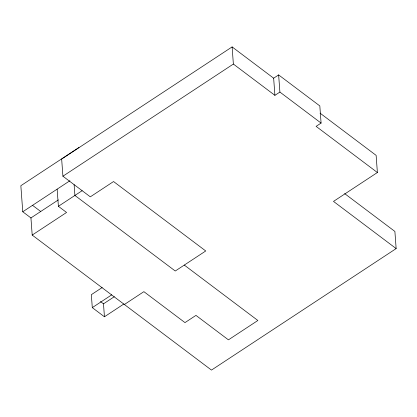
<?xml version="1.0" encoding="UTF-8"?>
<svg xmlns="http://www.w3.org/2000/svg" width="417" height="417" viewBox="0 0 417 417"><rect width="100%" height="100%" fill="white"/><g stroke="black" fill="none" stroke-linecap="round" stroke-linejoin="round"><path stroke-width="0.63" d="M78.964 147.482L20.85 185.716L22.763 211.768L31.072 218.028M273.651 78.198L278.639 74.914L279.901 92.063L274.912 95.347L273.651 78.198L232.113 46.913L61.659 159.059L62.915 176.209L90.312 196.84L113.56 181.546L205.743 250.966L175.26 271.019L74.904 195.443L74.111 184.648M62.915 176.209L233.369 64.062L232.113 46.913M22.763 211.768L69.915 180.749M58.359 199.889L30.936 217.929L32.198 235.073L211.476 370.087L396.15 248.589L394.889 231.44L344.656 193.608M32.198 235.073L66.569 212.462L58.396 206.306L82.139 190.684M278.639 74.914L319.823 105.928L321.085 123.078L316.096 126.361L377.385 172.518L333.491 201.401L396.15 248.589M102.155 287.553L91.339 294.673L92.293 307.626L104.443 316.779L123.912 303.967M92.293 307.626L111.761 294.819M104.443 316.779L103.489 303.821L114.31 296.706M124.381 304.493L143.886 291.66L184.981 322.612L195.954 315.388L228.433 339.85L257.868 320.485L184.288 265.076M320.032 113.122L376.129 155.369L377.385 172.518M279.901 92.063L321.085 123.078M233.369 64.062L274.912 95.347M32.542 205.336L40.715 211.492M100.455 301.538L103.489 303.821M57.134 189.156L58.396 206.306"/></g></svg>
